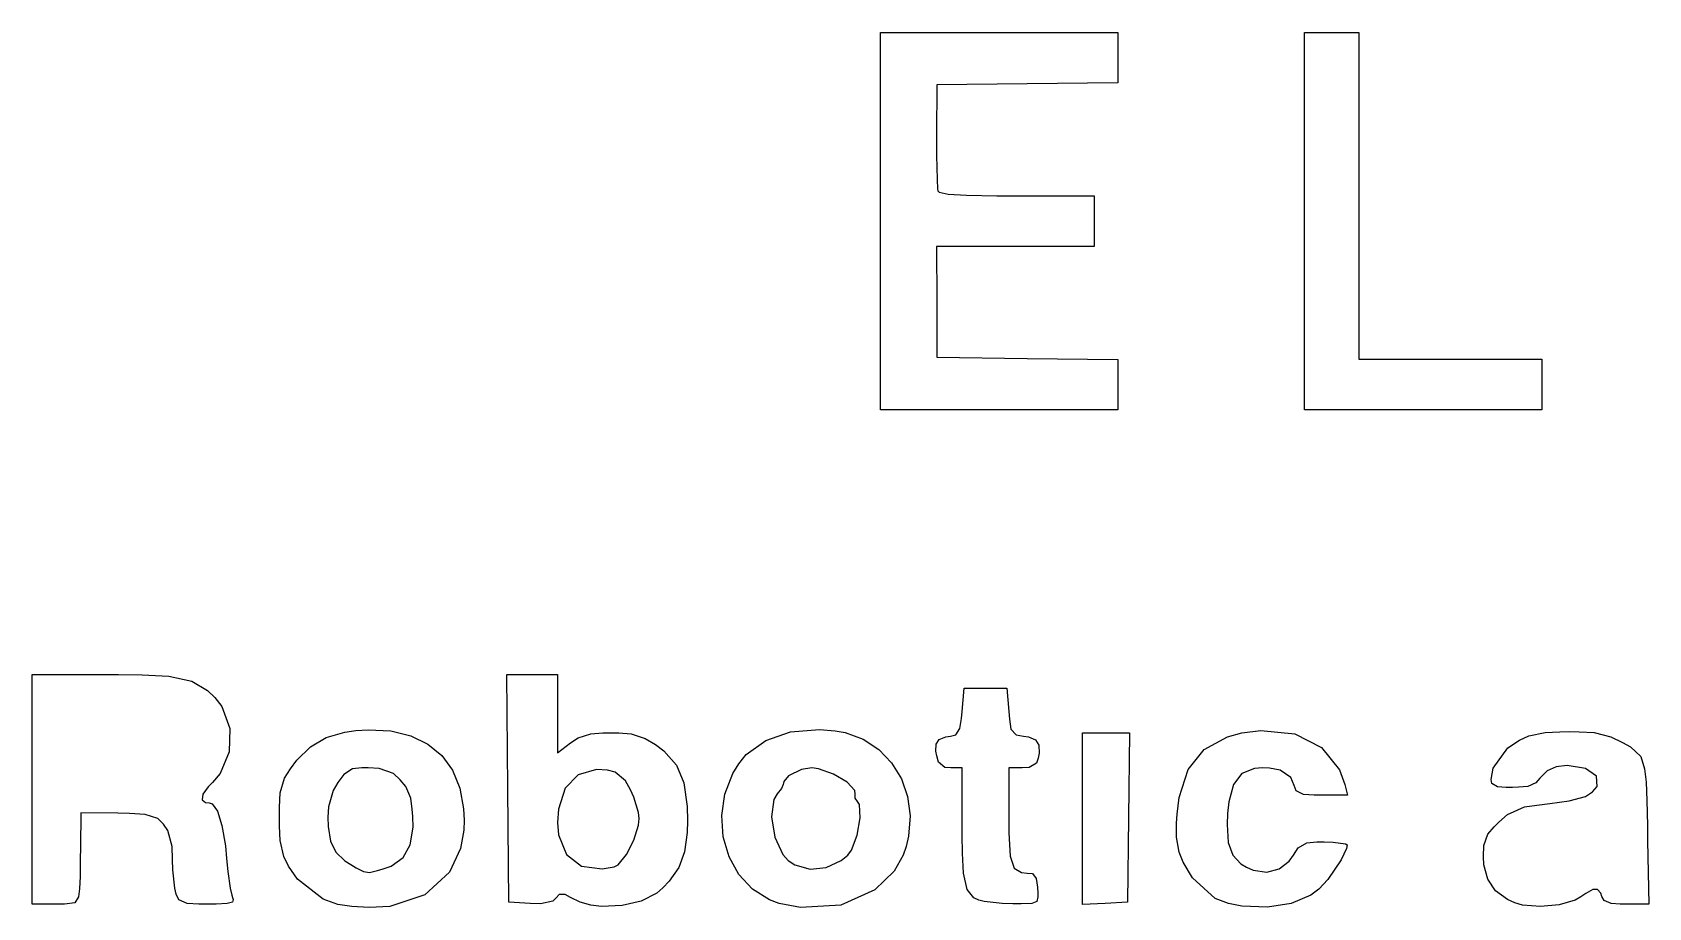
# Model space of a CAD drawing. Extents: x 217 to 1786, y 3 to 614.
# Drawn here: x 217 to 632.5, y 3.1 to 228 of the extents above; entities that cross this region are included whole.
import ezdxf

# ---------------------------------------------------------------- set-up
doc = ezdxf.new("R2010")
doc.units = 0

msp = doc.modelspace()

# ---------------------------------------------------------------- linework, layer by layer
for p, q in [((435, 179.497139), (435, 227.997139)), ((435, 227.997139), (465.5, 227.997139)), ((465.5, 227.997139), (496, 227.997139)), ((496, 227.997139), (496, 221.515569)), ((544, 179.497139), (544, 227.997139)), ((544, 227.997139), (551, 227.997139)), ((551, 227.997139), (558, 227.997139)), ((558, 227.997139), (558, 185.997139)), ((496, 221.515569), (496, 215.034)), ((449.5, 214.497139), (449.44805, 201.497139)), ((472.75, 214.765569), (449.5, 214.497139)), ((496, 215.034), (472.75, 214.765569)), ((449.44805, 201.497139), (449.460147, 196.35085)), ((449.460147, 196.35085), (449.585712, 190.172798)), ((449.585712, 190.172798), (449.723952, 187.76357)), ((449.723952, 187.76357), (449.805039, 187.247139)), ((449.805039, 187.247139), (450.149645, 186.922281)), ((450.149645, 186.922281), (452.401584, 186.43661)), ((452.401584, 186.43661), (457.159967, 186.143634)), ((457.159967, 186.143634), (464.932161, 186.012115)), ((464.932161, 186.012115), (470.106989, 185.997139)), ((470.106989, 185.997139), (490, 185.997139)), ((490, 185.997139), (490, 179.497139)), ((558, 185.997139), (558, 143.997139)), ((435, 130.997139), (435, 179.497139)), ((490, 179.497139), (490, 172.997139)), ((544, 130.997139), (544, 179.497139)), ((469.721484, 172.997139), (449.442968, 172.997139)), ((449.442968, 172.997139), (449.471484, 158.747139)), ((490, 172.997139), (469.721484, 172.997139)), ((449.471484, 158.747139), (449.5, 144.497139)), ((449.5, 144.497139), (472.75, 144.228709)), ((472.75, 144.228709), (496, 143.960278)), ((496, 143.960278), (496, 137.478709)), ((558, 143.997139), (581.5, 143.997139)), ((581.5, 143.997139), (605, 143.997139)), ((605, 143.997139), (605, 137.497139)), ((496, 137.478709), (496, 130.997139)), ((605, 137.497139), (605, 130.997139)), ((465.5, 130.997139), (435, 130.997139)), ((496, 130.997139), (465.5, 130.997139)), ((574.5, 130.997139), (544, 130.997139)), ((605, 130.997139), (574.5, 130.997139)), ((217, 33.497139), (217, 62.997139)), ((217, 62.997139), (235.532119, 62.997139)), ((235.532119, 62.997139), (239.150522, 62.989327)), ((239.150522, 62.989327), (245.268784, 62.908656)), ((245.268784, 62.908656), (252.088138, 62.534158)), ((252.088138, 62.534158), (258.006237, 61.307195)), ((339.234895, 33.747139), (338.969791, 62.997139)), ((338.969791, 62.997139), (345.484895, 62.997139)), ((345.484895, 62.997139), (352, 62.997139)), ((352, 62.997139), (352, 52.946248)), ((258.006237, 61.307195), (262.010804, 58.893231)), ((262.010804, 58.893231), (263.87994, 57.119958)), ((456, 53.497139), (456.5, 59.497139)), ((456.5, 59.497139), (462, 59.497139)), ((462, 59.497139), (467.5, 59.497139)), ((467.5, 59.497139), (468, 53.497139)), ((263.87994, 57.119958), (265.724044, 54.750214)), ((265.724044, 54.750214), (267.760223, 49.144397)), ((352, 52.946248), (352, 42.895356)), ((455.452344, 49.164067), (455.833615, 51.663363)), ((455.833615, 51.663363), (456, 53.497139)), ((468, 53.497139), (468.171423, 51.532399)), ((468.171423, 51.532399), (468.558578, 48.969646)), ((267.760223, 49.144397), (267.612018, 43.127355)), ((288.526697, 44.419244), (292.571857, 46.780954)), ((292.571857, 46.780954), (297.375253, 48.187243)), ((297.375253, 48.187243), (300.137968, 48.576871)), ((300.137968, 48.576871), (303.309579, 48.785241)), ((303.309579, 48.785241), (309.150841, 48.485491)), ((309.150841, 48.485491), (314.286857, 47.260123)), ((314.286857, 47.260123), (318.674467, 45.144776)), ((355.344391, 45.446248), (357.323274, 46.76105)), ((357.323274, 46.76105), (360.542613, 47.762662)), ((360.542613, 47.762662), (363.638712, 47.976608)), ((363.638712, 47.976608), (365.672946, 47.997139)), ((365.672946, 47.997139), (367.752074, 47.975457)), ((367.752074, 47.975457), (370.947536, 47.737582)), ((370.947536, 47.737582), (374.572112, 46.572409)), ((374.572112, 46.572409), (377.172591, 45.006209)), ((400.51699, 42.415287), (405.545547, 46.061621)), ((405.545547, 46.061621), (411.916271, 48.240272)), ((411.916271, 48.240272), (419.357941, 48.858487)), ((419.357941, 48.858487), (423.395625, 48.553447)), ((423.395625, 48.553447), (425.929193, 48.089511)), ((425.929193, 48.089511), (430.57675, 46.377762)), ((430.57675, 46.377762), (434.594081, 43.736407)), ((449.314008, 45.123643), (450.117928, 46.280199)), ((450.117928, 46.280199), (451.795415, 46.9527)), ((451.795415, 46.9527), (453, 47.162463)), ((453, 47.162463), (454.368251, 47.510273)), ((454.368251, 47.510273), (455.452344, 49.164067)), ((468.558578, 48.969646), (469.900141, 47.463674)), ((469.900141, 47.463674), (471.807339, 47.179504)), ((471.807339, 47.179504), (473.061594, 46.987823)), ((473.061594, 46.987823), (474.863871, 46.214285)), ((474.863871, 46.214285), (475.772921, 44.847726)), ((487, 25.947235), (487, 47.997139)), ((487, 47.997139), (493.019502, 47.997139)), ((493.019502, 47.997139), (499.039005, 47.997139)), ((499.039005, 47.997139), (498.769502, 26.247139)), ((518.25947, 43.729377), (524.238436, 47.018092)), ((524.238436, 47.018092), (527.946765, 47.987043)), ((527.946765, 47.987043), (532.837821, 48.587168)), ((532.837821, 48.587168), (541.519313, 47.722856)), ((541.519313, 47.722856), (548.383332, 44.281271)), ((596.329462, 44.169662), (599.270607, 46.145676)), ((599.270607, 46.145676), (601.730216, 47.211715)), ((601.730216, 47.211715), (605.909661, 48.084906)), ((605.909661, 48.084906), (609.694114, 48.297405)), ((609.694114, 48.297405), (612.05845, 48.322154)), ((612.05845, 48.322154), (614.616567, 48.304855)), ((614.616567, 48.304855), (618.504632, 48.087877)), ((618.504632, 48.087877), (622.786895, 46.995548)), ((622.786895, 46.995548), (625.79119, 45.514271)), ((267.612018, 43.127355), (265.301416, 37.591748)), ((284.994402, 40.958855), (288.526697, 44.419244)), ((318.674467, 45.144776), (322.270512, 42.175093)), ((322.270512, 42.175093), (325.031835, 38.386714)), ((352, 42.895356), (355.344391, 45.446248)), ((377.172591, 45.006209), (379.330235, 43.402654)), ((379.330235, 43.402654), (382.563109, 39.747336)), ((398.59078, 40.070723), (400.51699, 42.415287)), ((434.594081, 43.736407), (437.896237, 40.304123)), ((449.261244, 43.306927), (449.314008, 45.123643)), ((449.478292, 42.095976), (449.261244, 43.306927)), ((449.937204, 40.5139), (449.478292, 42.095976)), ((475.846846, 42.800799), (475.588795, 41.494903)), ((475.772921, 44.847726), (475.846846, 42.800799)), ((514.136038, 38.562661), (518.25947, 43.729377)), ((548.383332, 44.281271), (553.009901, 38.472988)), ((592.534328, 38.898218), (596.329462, 44.169662)), ((625.79119, 45.514271), (627.831771, 44.381025)), ((627.831771, 44.381025), (630.451051, 41.958131)), ((630.451051, 41.958131), (631.453107, 38.760292)), ((265.301416, 37.591748), (263.342088, 35.283438)), ((281.834652, 36.347045), (283.343901, 38.771889)), ((283.343901, 38.771889), (284.994402, 40.958855)), ((299.32152, 38.743761), (297.065812, 37.33214)), ((301.683339, 38.981051), (299.32152, 38.743761)), ((303.34896, 38.997139), (301.683339, 38.981051)), ((306.19918, 38.892715), (303.34896, 38.997139)), ((309.827381, 37.552363), (306.19918, 38.892715)), ((311.51662, 35.979791), (309.827381, 37.552363)), ((325.031835, 38.386714), (326.915276, 33.815282)), ((361.993468, 38.587073), (357.273103, 37.257395)), ((364.829468, 38.396092), (361.993468, 38.587073)), ((366.790304, 37.923008), (364.829468, 38.396092)), ((369.460877, 35.673113), (366.790304, 37.923008)), ((382.563109, 39.747336), (384.506817, 35.128318)), ((395.043638, 32.229248), (397.082554, 37.551183)), ((397.082554, 37.551183), (398.59078, 40.070723)), ((414.758215, 38.621892), (411.408947, 36.99902)), ((417.418965, 38.997139), (414.758215, 38.621892)), ((419.128782, 38.793652), (417.418965, 38.997139)), ((422.971316, 37.419088), (419.128782, 38.793652)), ((426.44678, 35.31737), (422.971316, 37.419088)), ((437.896237, 40.304123), (440.39827, 36.219587)), ((451.562437, 39.115372), (449.937204, 40.5139)), ((453.079455, 38.997139), (451.562437, 39.115372)), ((456, 38.997139), (453.079455, 38.997139)), ((456, 24.431398), (456, 38.997139)), ((471.480948, 38.997139), (468, 38.997139)), ((468, 38.997139), (468, 26.697139)), ((473.264143, 39.096988), (471.480948, 38.997139)), ((475.133012, 40.233348), (473.264143, 39.096988)), ((475.588795, 41.494903), (475.133012, 40.233348)), ((511.794474, 31.425639), (514.136038, 38.562661)), ((527.943647, 37.541805), (525.79961, 34.742989)), ((531.171276, 38.843897), (527.943647, 37.541805)), ((533.240055, 38.997139), (531.171276, 38.843897)), ((534.989142, 38.934787), (533.240055, 38.997139)), ((537.803772, 38.416562), (534.989142, 38.934787)), ((540.49397, 36.558368), (537.803772, 38.416562)), ((553.009901, 38.472988), (554.352899, 34.747139)), ((592, 36.046799), (592.534328, 38.898218)), ((606.412349, 38.228205), (604.521103, 36.389003)), ((608.758624, 39.291329), (606.412349, 38.228205)), ((611.524916, 39.580274), (608.758624, 39.291329)), ((616.223113, 38.845849), (611.524916, 39.580274)), ((619.088854, 36.86045), (616.223113, 38.845849)), ((631.453107, 38.760292), (631.813686, 35.378644)), ((217, 3.997139), (217, 33.497139)), ((262.232721, 34.154693), (260.856428, 32.230821)), ((263.342088, 35.283438), (262.232721, 34.154693)), ((280.746514, 32.631941), (281.834652, 36.347045)), ((295.536051, 35.265004), (294.332187, 33.231797)), ((297.065812, 37.33214), (295.536051, 35.265004)), ((313.012085, 34.193087), (311.51662, 35.979791)), ((314.263461, 31.236545), (313.012085, 34.193087)), ((326.915276, 33.815282), (327.877677, 28.496436)), ((339.5, 4.497139), (339.234895, 33.747139)), ((353.961099, 33.791526), (352.224876, 28.364664)), ((357.273103, 37.257395), (353.961099, 33.791526)), ((370.75, 33.408185), (369.460877, 35.673113)), ((371.623633, 31.468667), (370.75, 33.408185)), ((384.506817, 35.128318), (385.346222, 29.106292)), ((409.559375, 33.682861), (408.5, 32.354282)), ((410, 34.770723), (409.559375, 33.682861)), ((410.172801, 35.534468), (410, 34.770723)), ((411.408947, 36.99902), (410.172801, 35.534468)), ((428.438049, 33.164057), (426.44678, 35.31737)), ((440.39827, 36.219587), (442.015232, 31.621475)), ((525.79961, 34.742989), (524.583584, 30.244357)), ((541.404024, 34.523517), (540.49397, 36.558368)), ((541.910217, 33.125683), (541.404024, 34.523517)), ((554.352899, 34.747139), (555.038104, 31.997139)), ((592.173107, 34.960109), (592, 36.046799)), ((593.610676, 34.166645), (592.173107, 34.960109)), ((595.847833, 34.010696), (593.610676, 34.166645)), ((597.476947, 33.997139), (595.847833, 34.010696)), ((599.066323, 34.016219), (597.476947, 33.997139)), ((601.406595, 34.215897), (599.066323, 34.016219)), ((603.51347, 35.154405), (601.406595, 34.215897)), ((604.521103, 36.389003), (603.51347, 35.154405)), ((618.061764, 32.846069), (619.258209, 34.222612)), ((619.258209, 34.222612), (619.088854, 36.86045)), ((631.813686, 35.378644), (632.022148, 30.628652)), ((260.856428, 32.230821), (260.618784, 30.841757)), ((260.618784, 30.841757), (261.538263, 30.095485)), ((261.538263, 30.095485), (262.437697, 29.997139)), ((262.437697, 29.997139), (263.192762, 29.754894)), ((263.192762, 29.754894), (264.56667, 27.867981)), ((280.534786, 28.921881), (280.746514, 32.631941)), ((294.332187, 33.231797), (293.127056, 28.977358)), ((314.675461, 28.397704), (314.263461, 31.236545)), ((372.822461, 27.540191), (371.623633, 31.468667)), ((385.346222, 29.106292), (385.40958, 25.431869)), ((394.249633, 26.731814), (395.043638, 32.229248)), ((407.605372, 30.895164), (407.031302, 26.45763)), ((408.5, 32.354282), (407.605372, 30.895164)), ((428.52801, 32.279164), (428.438049, 33.164057)), ((428.527123, 31.227174), (428.52801, 32.279164)), ((429.143793, 30.40827), (428.527123, 31.227174)), ((429.661281, 29.590792), (429.143793, 30.40827)), ((429.807563, 26.182923), (429.661281, 29.590792)), ((442.015232, 31.621475), (442.662174, 26.648464)), ((511.268871, 27.089418), (511.794474, 31.425639)), ((524.583584, 30.244357), (524.274956, 27.294142)), ((543.749857, 32.169571), (541.910217, 33.125683)), ((546.499663, 32.008172), (543.749857, 32.169571)), ((548.538104, 31.997139), (546.499663, 32.008172)), ((555.038104, 31.997139), (548.538104, 31.997139)), ((600.59217, 29.004512), (603.711394, 29.4624)), ((603.711394, 29.4624), (607.124881, 29.841635)), ((607.124881, 29.841635), (612.078844, 30.523295)), ((612.078844, 30.523295), (616.281375, 31.696621)), ((616.281375, 31.696621), (618.061764, 32.846069)), ((632.022148, 30.628652), (632.158936, 24.194427)), ((229.5, 27.497139), (229.353998, 18.497139)), ((238.963547, 27.349535), (229.5, 27.497139)), ((241.940451, 27.291779), (238.963547, 27.349535)), ((246.032182, 27.061115), (241.940451, 27.291779)), ((249.222706, 26.019357), (246.032182, 27.061115)), ((250.713547, 24.543771), (249.222706, 26.019357)), ((264.56667, 27.867981), (265.722944, 24.224616)), ((280.51357, 26.393057), (280.534786, 28.921881)), ((280.531231, 24.024075), (280.51357, 26.393057)), ((293.127056, 28.977358), (293, 26.312057)), ((293, 26.312057), (293.066613, 23.960769)), ((314.816234, 26.542185), (314.675461, 28.397704)), ((314.872149, 23.774713), (314.816234, 26.542185)), ((327.877677, 28.496436), (328, 25.567872)), ((328, 25.567872), (327.889769, 22.998152)), ((352.224876, 28.364664), (352, 24.97061)), ((352, 24.97061), (352.272237, 21.782681)), ((373, 26.035093), (372.822461, 27.540191)), ((372.827448, 24.321417), (373, 26.035093)), ((385.40958, 25.431869), (385.305273, 22.407271)), ((394.630378, 21.300856), (394.249633, 26.731814)), ((407.031302, 26.45763), (407.875485, 21.242281)), ((429.007784, 21.738557), (429.807563, 26.182923)), ((442.662174, 26.648464), (442.254149, 21.439232)), ((468, 26.697139), (468.030875, 22.319981)), ((487, 3.897331), (487, 25.947235)), ((498.769502, 26.247139), (498.5, 4.497139)), ((511.130378, 24.783297), (511.268871, 27.089418)), ((524.274956, 27.294142), (524.148413, 24.422028)), ((592.75627, 23.89999), (593.961394, 25.075195)), ((593.961394, 25.075195), (596.210506, 27.032896)), ((596.210506, 27.032896), (600.59217, 29.004512)), ((251.857682, 22.948683), (250.713547, 24.543771)), ((252.905034, 18.808982), (251.857682, 22.948683)), ((265.722944, 24.224616), (266.618379, 18.96093)), ((280.737324, 20.316639), (280.531231, 24.024075)), ((293.066613, 23.960769), (293.663109, 20.192051)), ((314.167078, 19.24718), (314.872149, 23.774713)), ((327.889769, 22.998152), (327.025675, 18.254136)), ((352.272237, 21.782681), (354.336168, 16.771149)), ((371.633056, 20.427065), (372.827448, 24.321417)), ((385.305273, 22.407271), (384.621616, 17.402274)), ((396.115708, 16.178346), (394.630378, 21.300856)), ((407.875485, 21.242281), (409.895528, 16.746618)), ((427.548586, 17.850557), (429.007784, 21.738557)), ((442.254149, 21.439232), (441.627977, 18.789369)), ((456.007656, 21.720648), (456, 24.431398)), ((456.079948, 17.113148), (456.007656, 21.720648)), ((468.030875, 22.319981), (468.387322, 16.313032)), ((511.090913, 21.229552), (511.130378, 24.783297)), ((511.780908, 17.344337), (511.090913, 21.229552)), ((524.148413, 24.422028), (524.446822, 19.863375)), ((590.112074, 19.068491), (591.12394, 21.985992)), ((591.12394, 21.985992), (592.75627, 23.89999)), ((632.158936, 24.194427), (632.225591, 20.247011)), ((229.353998, 18.497139), (229.314568, 15.653459)), ((253, 15.506475), (252.905034, 18.808982)), ((266.618379, 18.96093), (266.954782, 15.764008)), ((281.671252, 16.26746), (280.737324, 20.316639)), ((293.663109, 20.192051), (295.018609, 17.374774)), ((295.018609, 17.374774), (297.30269, 15.156493)), ((312.311056, 15.953279), (314.167078, 19.24718)), ((327.025675, 18.254136), (324.209228, 12.208312)), ((354.336168, 16.771149), (358.172777, 13.776405)), ((367.583369, 14.140974), (369.719673, 16.712573)), ((369.719673, 16.712573), (371.633056, 20.427065)), ((384.621616, 17.402274), (383.158278, 13.388258)), ((409.895528, 16.746618), (411.270749, 15.236636)), ((426.66128, 16.612964), (427.548586, 17.850557)), ((441.627977, 18.789369), (440.830755, 16.542638)), ((456.386037, 11.98838), (456.079948, 17.113148)), ((512.861224, 14.783812), (511.780908, 17.344337)), ((524.446822, 19.863375), (525.576076, 16.610338)), ((541.166762, 16.555206), (542.431944, 18.487018)), ((542.431944, 18.487018), (544.613464, 19.779346)), ((544.613464, 19.779346), (547.211355, 19.984772)), ((547.211355, 19.984772), (549.098776, 19.997139)), ((549.098776, 19.997139), (551.390111, 19.936791)), ((551.390111, 19.936791), (554.534357, 19.529291)), ((554.801122, 18.286716), (553.429458, 15.409794)), ((554.534357, 19.529291), (555, 19.23233)), ((555, 19.23233), (554.801122, 18.286716)), ((590, 16.207739), (590.112074, 19.068491)), ((632.225591, 20.247011), (632.5, 3.996884)), ((229.314568, 15.653459), (229.257883, 11.118182)), ((253.076953, 12.827173), (253, 15.506475)), ((253.596578, 8.061572), (253.076953, 12.827173)), ((266.954782, 15.764008), (267.297204, 12.416052)), ((282.864292, 13.748168), (281.671252, 16.26746)), ((285.204858, 10.438042), (282.864292, 13.748168)), ((297.30269, 15.156493), (298.84594, 14.161837)), ((298.84594, 14.161837), (300.250634, 13.34369)), ((300.250634, 13.34369), (302.156771, 12.36823)), ((303.651967, 12.167222), (305.688292, 12.612671)), ((305.688292, 12.612671), (307.206902, 13.03782)), ((307.206902, 13.03782), (309.229986, 13.761504)), ((309.229986, 13.761504), (312.311056, 15.953279)), ((358.172777, 13.776405), (363.478147, 13.035679)), ((363.478147, 13.035679), (366.586644, 13.584706)), ((366.586644, 13.584706), (367.583369, 14.140974)), ((383.158278, 13.388258), (380.739709, 9.883684)), ((398.635461, 11.606259), (396.115708, 16.178346)), ((411.270749, 15.236636), (413.019847, 14.120175)), ((413.019847, 14.120175), (416.929305, 13.015067)), ((416.929305, 13.015067), (421.03844, 13.382534)), ((421.03844, 13.382534), (424.928848, 15.18516)), ((424.928848, 15.18516), (426.66128, 16.612964)), ((438.54086, 12.493444), (433.596588, 7.63301)), ((440.830755, 16.542638), (438.54086, 12.493444)), ((468.387322, 16.313032), (469.379911, 13.20855)), ((469.379911, 13.20855), (471.3005, 12.093706)), ((515.206161, 10.794315), (512.861224, 14.783812)), ((525.576076, 16.610338), (527.650794, 14.332732)), ((527.650794, 14.332732), (529.078521, 13.456534)), ((529.078521, 13.456534), (530.854311, 12.708762)), ((530.854311, 12.708762), (534.314347, 12.220873)), ((534.314347, 12.220873), (537.471801, 13.030247)), ((537.471801, 13.030247), (540.110042, 15.081355)), ((540.110042, 15.081355), (541.166762, 16.555206)), ((553.429458, 15.409794), (550.034, 10.351732)), ((590.124464, 14.072987), (590, 16.207739)), ((591.126454, 10.375148), (590.124464, 14.072987)), ((229.257883, 11.118182), (229.146019, 7.925625)), ((267.297204, 12.416052), (267.895181, 8.140655)), ((291.796921, 5.312714), (285.204858, 10.438042)), ((302.156771, 12.36823), (303.651967, 12.167222)), ((324.209228, 12.208312), (317.864625, 6.373513)), ((380.739709, 9.883684), (379.117355, 8.171957)), ((402.119474, 7.826567), (398.635461, 11.606259)), ((457.317672, 7.794273), (456.386037, 11.98838)), ((471.3005, 12.093706), (472.7, 11.997139)), ((472.7, 11.997139), (474.079911, 11.866474)), ((474.079911, 11.866474), (475.08794, 10.563419)), ((475.08794, 10.563419), (475.352659, 8.380754)), ((475.352659, 8.380754), (475.440123, 6.747139)), ((521.06227, 5.443388), (515.206161, 10.794315)), ((550.034, 10.351732), (547.73146, 7.823562)), ((593.146486, 7.4191), (591.126454, 10.375148)), ((227.957586, 4.295688), (225.233126, 3.952955)), ((228.877283, 5.843721), (227.957586, 4.295688)), ((229.146019, 7.925625), (228.877283, 5.843721)), ((253.975249, 6.562239), (253.596578, 8.061572)), ((254.683375, 5.139442), (253.975249, 6.562239)), ((256.80013, 4.170003), (254.683375, 5.139442)), ((259.837894, 4.007997), (256.80013, 4.170003)), ((268.428679, 4.501406), (267.098282, 4.135637)), ((267.895181, 8.140655), (268.278636, 6.267405)), ((268.278636, 6.267405), (268.447438, 5.747139)), ((268.635189, 5.219823), (268.428679, 4.501406)), ((268.447438, 5.747139), (268.635189, 5.219823)), ((295.5, 3.923908), (291.796921, 5.312714)), ((317.864625, 6.373513), (308.907976, 3.402358)), ((344.969633, 4.187262), (339.5, 4.497139)), ((347.672164, 4.117712), (344.969633, 4.187262)), ((350.82308, 4.770048), (347.672164, 4.117712)), ((351.682002, 5.576929), (350.82308, 4.770048)), ((352.421215, 6.454352), (351.682002, 5.576929)), ((353.979804, 6.51538), (352.421215, 6.454352)), ((355.302229, 5.718681), (353.979804, 6.51538)), ((357.836185, 4.48891), (355.302229, 5.718681)), ((360.589859, 3.719763), (357.836185, 4.48891)), ((373.471941, 4.793817), (368.645555, 3.634027)), ((377.499976, 6.839914), (373.471941, 4.793817)), ((379.117355, 8.171957), (377.499976, 6.839914)), ((406.497584, 5.081245), (402.119474, 7.826567)), ((409, 4.172088), (406.497584, 5.081245)), ((414.469955, 3.095408), (409, 4.172088)), ((433.596588, 7.63301), (424.82839, 3.704871)), ((459.063517, 5.644093), (457.317672, 7.794273)), ((460.315372, 5.004118), (459.063517, 5.644093)), ((461.679187, 4.657349), (460.315372, 5.004118)), ((466.324527, 4.154591), (461.679187, 4.657349)), ((473.953712, 4.160786), (471.18247, 4.045522)), ((475.184618, 4.676997), (473.953712, 4.160786)), ((475.468228, 5.842864), (475.184618, 4.676997)), ((475.440123, 6.747139), (475.468228, 5.842864)), ((492.75, 4.197235), (487, 3.897331)), ((498.5, 4.497139), (492.75, 4.197235)), ((524.52147, 4.129445), (521.06227, 5.443388)), ((540.5806, 4.156948), (534.552772, 3.197555)), ((545.660046, 6.313917), (540.5806, 4.156948)), ((547.73146, 7.823562), (545.660046, 6.313917)), ((596.201313, 5.180332), (593.146486, 7.4191)), ((598.122008, 4.322268), (596.201313, 5.180332)), ((600.074606, 3.772064), (598.122008, 4.322268)), ((613.573608, 5.037906), (609.461755, 3.814263)), ((615.102159, 5.914548), (613.573608, 5.037906)), ((616.310572, 6.768323), (615.102159, 5.914548)), ((618.143145, 7.750975), (616.310572, 6.768323)), ((619.365796, 7.769682), (618.143145, 7.750975)), ((620.181419, 6.82755), (619.365796, 7.769682)), ((620.5, 5.997139), (620.181419, 6.82755)), ((621.037893, 4.971297), (620.5, 5.997139)), ((622.848769, 4.184076), (621.037893, 4.971297)), ((625.188592, 4.013633), (622.848769, 4.184076)), ((223, 3.997139), (217, 3.997139)), ((225.233126, 3.952955), (223, 3.997139)), ((262.082238, 3.997139), (259.837894, 4.007997)), ((264.226553, 4.007746), (262.082238, 3.997139)), ((267.098282, 4.135637), (264.226553, 4.007746)), ((299.107622, 3.383894), (295.5, 3.923908)), ((303.568499, 3.0995), (299.107622, 3.383894)), ((308.907976, 3.402358), (303.568499, 3.0995)), ((363.332037, 3.435331), (360.589859, 3.719763)), ((368.645555, 3.634027), (363.332037, 3.435331)), ((424.82839, 3.704871), (414.469955, 3.095408)), ((469.033898, 4.060525), (466.324527, 4.154591)), ((471.18247, 4.045522), (469.033898, 4.060525)), ((527.93709, 3.49312), (524.52147, 4.129445)), ((534.552772, 3.197555), (527.93709, 3.49312)), ((604.671083, 3.365027), (600.074606, 3.772064)), ((609.461755, 3.814263), (604.671083, 3.365027)), ((626.817388, 3.997011), (625.188592, 4.013633)), ((632.5, 3.996884), (626.817388, 3.997011))]:
    msp.add_line(p, q)

doc.saveas('drawing.dxf')
